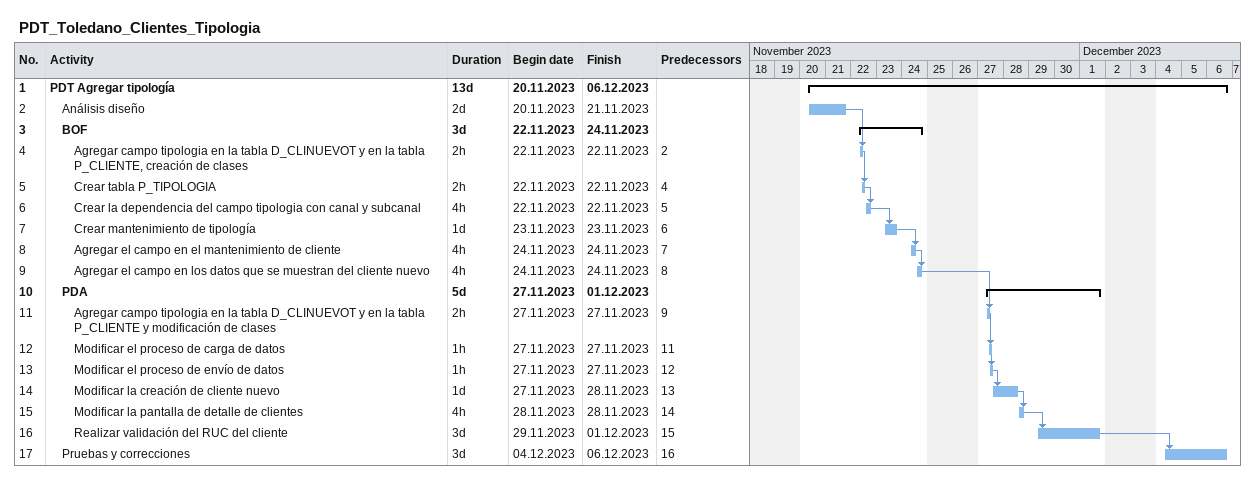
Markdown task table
PDT_Toledano_Clientes_Tipologia

| ID | Level | Task | Duration | Start | Finish | Predecessors |
|---|---|---|---|---|---|---|
| 1 | 1 | **PDT Agregar tipología** | 13d | 2023-11-20 | 2023-12-06 |  |
| 2 | 2 | Análisis diseño | 2d | 2023-11-20 | 2023-11-21 |  |
| 3 | 2 | **BOF** | 3d | 2023-11-22 | 2023-11-24 |  |
| 4 | 3 | Agregar campo tipologia en la tabla D_CLINUEVOT y en la tabla P_CLIENTE, creación de clases | 2h | 2023-11-22 | 2023-11-22 | 2 |
| 5 | 3 | Crear tabla P_TIPOLOGIA | 2h | 2023-11-22 | 2023-11-22 | 4 |
| 6 | 3 | Crear la dependencia del campo tipologia con canal y subcanal | 4h | 2023-11-22 | 2023-11-22 | 5 |
| 7 | 3 | Crear mantenimiento de tipología | 1d | 2023-11-23 | 2023-11-23 | 6 |
| 8 | 3 | Agregar el campo en el mantenimiento de cliente | 4h | 2023-11-24 | 2023-11-24 | 7 |
| 9 | 3 | Agregar el campo en los datos que se muestran del cliente nuevo | 4h | 2023-11-24 | 2023-11-24 | 8 |
| 10 | 2 | **PDA** | 5d | 2023-11-27 | 2023-12-01 |  |
| 11 | 3 | Agregar campo tipologia en la tabla D_CLINUEVOT y en la tabla P_CLIENTE y modificación de clases | 2h | 2023-11-27 | 2023-11-27 | 9 |
| 12 | 3 | Modificar el proceso de carga de datos | 1h | 2023-11-27 | 2023-11-27 | 11 |
| 13 | 3 | Modificar el proceso de envío de datos | 1h | 2023-11-27 | 2023-11-27 | 12 |
| 14 | 3 | Modificar la creación de cliente nuevo | 1d | 2023-11-27 | 2023-11-28 | 13 |
| 15 | 3 | Modificar la pantalla de detalle de clientes | 4h | 2023-11-28 | 2023-11-28 | 14 |
| 16 | 3 | Realizar validación del RUC del cliente | 3d | 2023-11-29 | 2023-12-01 | 15 |
| 17 | 2 | Pruebas y correcciones | 3d | 2023-12-04 | 2023-12-06 | 16 |
